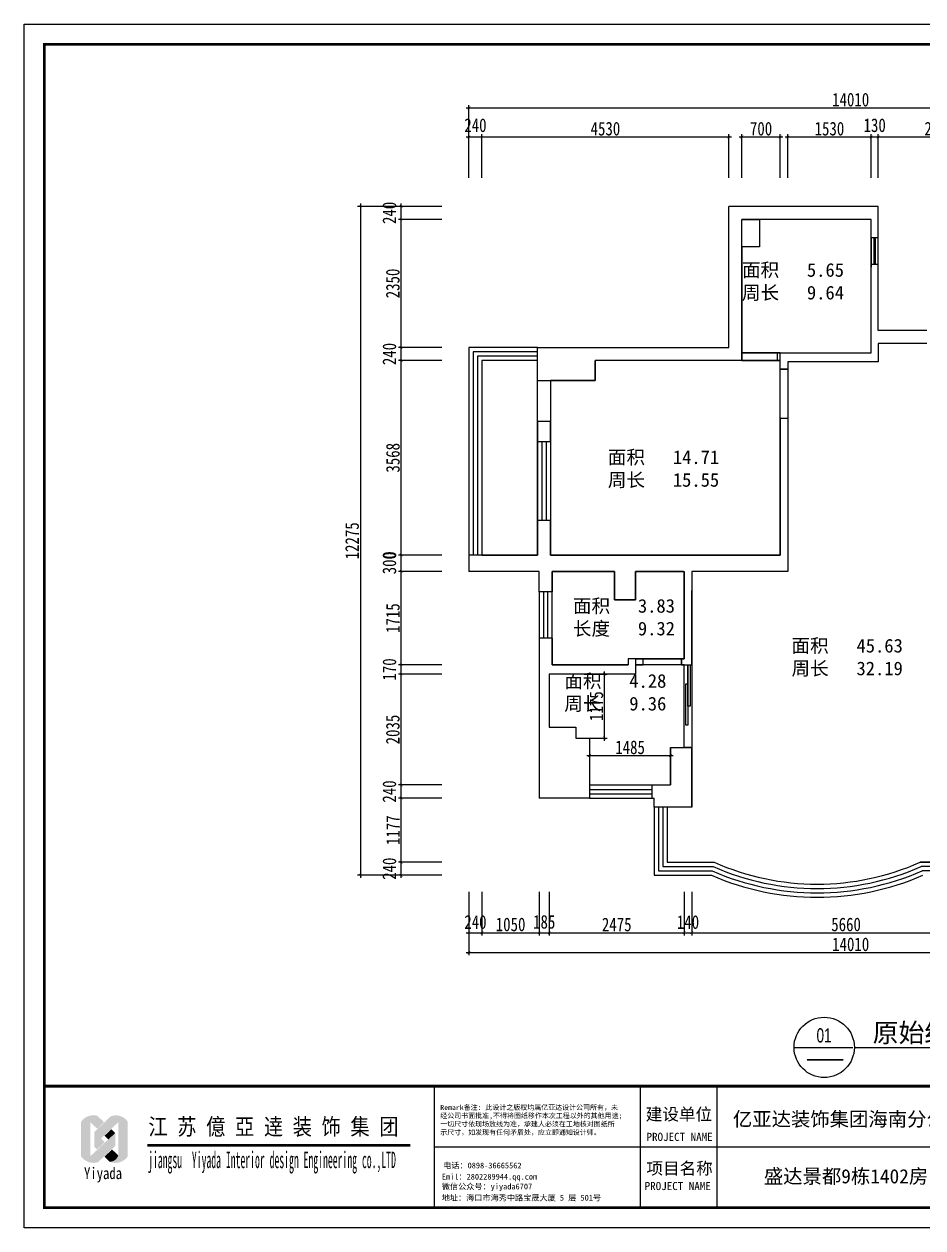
# Model space of a CAD drawing. Header units: millimetres. Extents: x 195858 to 476087, y -765534 to -702383.
# Drawn here: x 210219 to 226711, y -765534 to -743443 of the extents above; entities that cross this region are included whole.
import ezdxf
from ezdxf.enums import TextEntityAlignment as Align

# ---------------------------------------------------------------- set-up
doc = ezdxf.new("R2010")
doc.units = ezdxf.units.MM
doc.header["$PDMODE"] = 3
for name, color, linetype in [('0-01图框模板说明', 2, 'Continuous'), ('0-02图框细线', 136, 'Continuous'), ('06其他', 8, 'Continuous'), ('250', 250, 'Continuous'), ('TK', 7, 'Continuous')]:
    doc.layers.add(name, color=color, linetype=linetype)
doc.styles.add('ar', font='arial.ttf')
doc.styles.add('DIM', font='simhei.ttf', dxfattribs={"width": 0.8})
doc.styles.add('H1', font='')
doc.styles.get("Standard").update_dxf_attribs({"font": 'simhei.ttf'})
doc.styles.add('STYLE1', font='')
doc.styles.add('黑体', font='simhei.ttf')
doc.styles.get('H1').set_extended_font_data('SimSun')
doc.styles.get('STYLE1').set_extended_font_data('SimSun')
doc.dimstyles.new('1-50', dxfattribs={"dimscale": 50, "dimtxt": 5, "dimasz": 1, "dimexe": 1, "dimexo": 0.1, "dimgap": 0.5, "dimtad": 1, "dimdec": 0, "dimdsep": 46, "dimtxsty": 'DIM', "dimblk": 'ARCHTICK', "dimcen": 4, "dimdle": 1, "dimclrd": 3, "dimclre": 3, "dimclrt": 7, "dimadec": 0, "dimazin": 0, "dimtfac": 1, "dimtdec": 0, "dimtmove": 2, "dimatfit": 3, "dimldrblk": 'DOT', "dimfxl": 15, "dimfxlon": 1, "dimarcsym": 0})

# ---------------------------------------------------------------- blocks, each defined once
blk = doc.blocks.new('_ArchTick')
at = {"color": 0, "linetype": 'ByBlock', "const_width": 0.15}
blk.add_lwpolyline([(-0.5, -0.5), (0.5, 0.5)], dxfattribs=at)
blk = doc.blocks.new('*D144')
at = {"layer": '250', "color": 3, "lineweight": -2}
for p, q in [((218331, -745515), (218671, -745515)), ((218381, -746265), (218381, -745465)), ((218621, -746265), (218621, -745465))]:
    blk.add_line(p, q, dxfattribs=at)
at = {"layer": 'Defpoints', "color": 0}
for p in [(218621, -745515), (218381, -749776), (218621, -750016)]:
    blk.add_point(p, dxfattribs=at)
at = {"layer": '250', "color": 3, "lineweight": -2, "xscale": 50, "yscale": 50, "zscale": 50, "rotation": 180}
blk.add_blockref('_ArchTick', (218381, -745515), dxfattribs=at)
at = {"layer": '250', "color": 3, "lineweight": -2, "xscale": 50, "yscale": 50, "zscale": 50}
blk.add_blockref('_ArchTick', (218621, -745515), dxfattribs=at)
at = {"layer": '250', "color": 7, "insert": (218501, -745301), "char_height": 250, "attachment_point": 5, "style": 'DIM'}
blk.add_mtext('240', dxfattribs=at)
blk = doc.blocks.new('_Dot')
at = {"color": 0, "linetype": 'ByBlock', "lineweight": -2}
blk.add_line((-0.5, 0), (-1, 0), dxfattribs=at)
at = {"color": 0, "linetype": 'ByBlock', "const_width": 0.5}
blk.add_lwpolyline([(-0.25, 0, 1), (0.25, 0, 1)], format="xyb", close=True, dxfattribs=at)
blk = doc.blocks.new('*D145')
at = {"layer": '250', "color": 3, "lineweight": -2}
for p, q in [((218571, -745515), (223201, -745515)), ((218621, -746265), (218621, -745465)), ((223151, -746265), (223151, -745465))]:
    blk.add_line(p, q, dxfattribs=at)
at = {"layer": 'Defpoints', "color": 0}
for p in [(223151, -745515), (223151, -747186), (218621, -750016)]:
    blk.add_point(p, dxfattribs=at)
at = {"layer": '250', "color": 3, "lineweight": -2, "xscale": 50, "yscale": 50, "zscale": 50, "rotation": 180}
blk.add_blockref('_ArchTick', (218621, -745515), dxfattribs=at)
at = {"layer": '250', "color": 3, "lineweight": -2, "xscale": 50, "yscale": 50, "zscale": 50}
blk.add_blockref('_ArchTick', (223151, -745515), dxfattribs=at)
at = {"layer": '250', "color": 7, "insert": (220886, -745364), "char_height": 250, "attachment_point": 5, "style": 'DIM'}
blk.add_mtext('4530', dxfattribs=at)
blk = doc.blocks.new('*D146')
at = {"layer": '250', "color": 3, "lineweight": -2}
for p, q in [((223341, -745515), (224141, -745515)), ((223391, -746265), (223391, -745465)), ((224091, -746265), (224091, -745465))]:
    blk.add_line(p, q, dxfattribs=at)
at = {"layer": 'Defpoints', "color": 0}
for p in [(224091, -745515), (223391, -747426), (224091, -751054)]:
    blk.add_point(p, dxfattribs=at)
at = {"layer": '250', "color": 3, "lineweight": -2, "xscale": 50, "yscale": 50, "zscale": 50, "rotation": 180}
blk.add_blockref('_ArchTick', (223391, -745515), dxfattribs=at)
at = {"layer": '250', "color": 3, "lineweight": -2, "xscale": 50, "yscale": 50, "zscale": 50}
blk.add_blockref('_ArchTick', (224091, -745515), dxfattribs=at)
at = {"layer": '250', "color": 7, "insert": (223741, -745364), "char_height": 250, "attachment_point": 5, "style": 'DIM'}
blk.add_mtext('700', dxfattribs=at)
blk = doc.blocks.new('*D147')
at = {"layer": '250', "color": 3, "lineweight": -2}
for p, q in [((224181, -745515), (225811, -745515)), ((224231, -746265), (224231, -745465)), ((225761, -746265), (225761, -745465))]:
    blk.add_line(p, q, dxfattribs=at)
at = {"layer": 'Defpoints', "color": 0}
for p in [(225761, -745515), (225761, -748339), (224231, -751054)]:
    blk.add_point(p, dxfattribs=at)
at = {"layer": '250', "color": 3, "lineweight": -2, "xscale": 50, "yscale": 50, "zscale": 50, "rotation": 180}
blk.add_blockref('_ArchTick', (224231, -745515), dxfattribs=at)
at = {"layer": '250', "color": 3, "lineweight": -2, "xscale": 50, "yscale": 50, "zscale": 50}
blk.add_blockref('_ArchTick', (225761, -745515), dxfattribs=at)
at = {"layer": '250', "color": 7, "insert": (224996, -745364), "char_height": 250, "attachment_point": 5, "style": 'DIM'}
blk.add_mtext('1530', dxfattribs=at)
blk = doc.blocks.new('*D148')
at = {"layer": '250', "color": 3, "lineweight": -2}
for p, q in [((225711, -745515), (225941, -745515)), ((225761, -746265), (225761, -745465)), ((225891, -746265), (225891, -745465))]:
    blk.add_line(p, q, dxfattribs=at)
at = {"layer": 'Defpoints', "color": 0}
for p in [(225891, -745515), (225761, -748339), (225891, -748339)]:
    blk.add_point(p, dxfattribs=at)
at = {"layer": '250', "color": 3, "lineweight": -2, "xscale": 50, "yscale": 50, "zscale": 50, "rotation": 180}
blk.add_blockref('_ArchTick', (225761, -745515), dxfattribs=at)
at = {"layer": '250', "color": 3, "lineweight": -2, "xscale": 50, "yscale": 50, "zscale": 50}
blk.add_blockref('_ArchTick', (225891, -745515), dxfattribs=at)
at = {"layer": '250', "color": 7, "insert": (225826, -745301), "char_height": 250, "attachment_point": 5, "style": 'DIM'}
blk.add_mtext('130', dxfattribs=at)
blk = doc.blocks.new('*D149')
at = {"layer": '250', "color": 3, "lineweight": -2}
for p, q in [((225841, -745515), (228181, -745515)), ((225891, -746265), (225891, -745465)), ((228131, -746265), (228131, -745465))]:
    blk.add_line(p, q, dxfattribs=at)
at = {"layer": 'Defpoints', "color": 0}
for p in [(228131, -745515), (225891, -748339), (228131, -751641)]:
    blk.add_point(p, dxfattribs=at)
at = {"layer": '250', "color": 3, "lineweight": -2, "xscale": 50, "yscale": 50, "zscale": 50, "rotation": 180}
blk.add_blockref('_ArchTick', (225891, -745515), dxfattribs=at)
at = {"layer": '250', "color": 3, "lineweight": -2, "xscale": 50, "yscale": 50, "zscale": 50}
blk.add_blockref('_ArchTick', (228131, -745515), dxfattribs=at)
at = {"layer": '250', "color": 7, "insert": (227011, -745364), "char_height": 250, "attachment_point": 5, "style": 'DIM'}
blk.add_mtext('2240', dxfattribs=at)
blk = doc.blocks.new('*D153')
at = {"layer": '250', "color": 3, "lineweight": -2}
for p, q in [((218331, -744982), (232441, -744982)), ((218381, -745732), (218381, -744932)), ((232391, -745732), (232391, -744932))]:
    blk.add_line(p, q, dxfattribs=at)
at = {"layer": 'Defpoints', "color": 0}
for p in [(232391, -744982), (218381, -746265), (232391, -746265)]:
    blk.add_point(p, dxfattribs=at)
at = {"layer": '250', "color": 3, "lineweight": -2, "xscale": 50, "yscale": 50, "zscale": 50, "rotation": 180}
blk.add_blockref('_ArchTick', (218381, -744982), dxfattribs=at)
at = {"layer": '250', "color": 3, "lineweight": -2, "xscale": 50, "yscale": 50, "zscale": 50}
blk.add_blockref('_ArchTick', (232391, -744982), dxfattribs=at)
at = {"layer": '250', "color": 7, "insert": (225386, -744831), "char_height": 250, "attachment_point": 5, "style": 'DIM'}
blk.add_mtext('14010', dxfattribs=at)
blk = doc.blocks.new('*D161')
at = {"layer": '250', "color": 3, "lineweight": -2}
for p, q in [((233572, -746997), (234372, -746997)), ((234322, -749082), (234322, -746947)), ((233572, -749032), (234372, -749032))]:
    blk.add_line(p, q, dxfattribs=at)
at = {"layer": 'Defpoints', "color": 0}
for p in [(223123, -746997), (234322, -746997), (232123, -749032)]:
    blk.add_point(p, dxfattribs=at)
at = {"layer": '250', "color": 3, "lineweight": -2, "xscale": 50, "yscale": 50, "zscale": 50}
for p, rotation in [((234322, -746997), 90), ((234322, -749032), 270)]:
    blk.add_blockref('_ArchTick', p, dxfattribs=dict(at, rotation=rotation))
at = {"layer": '250', "color": 7, "insert": (234170, -748015), "char_height": 250, "attachment_point": 5, "rotation": 90, "style": 'DIM'}
blk.add_mtext('2035', dxfattribs=at)
blk = doc.blocks.new('*D162')
at = {"layer": '250', "color": 3, "lineweight": -2}
for p, q in [((233572, -746757), (234372, -746757)), ((234322, -747047), (234322, -746707)), ((233572, -746997), (234372, -746997))]:
    blk.add_line(p, q, dxfattribs=at)
at = {"layer": 'Defpoints', "color": 0}
for p in [(222883, -746757), (234322, -746757), (225493, -746997)]:
    blk.add_point(p, dxfattribs=at)
at = {"layer": '250', "color": 3, "lineweight": -2, "xscale": 50, "yscale": 50, "zscale": 50}
for p, rotation in [((234322, -746757), 90), ((234322, -746997), 270)]:
    blk.add_blockref('_ArchTick', p, dxfattribs=dict(at, rotation=rotation))
at = {"layer": '250', "color": 7, "insert": (234174, -746877), "char_height": 250, "attachment_point": 5, "rotation": 90, "style": 'DIM'}
blk.add_mtext('240', dxfattribs=at)
blk = doc.blocks.new('*D164')
at = {"layer": '250', "color": 3, "lineweight": -2}
for p, q in [((218381, -759368), (218381, -760168)), ((218621, -759368), (218621, -760168)), ((218331, -760118), (218671, -760118))]:
    blk.add_line(p, q, dxfattribs=at)
at = {"layer": 'Defpoints', "color": 0}
for p in [(218621, -752469), (218381, -752769), (218621, -760118)]:
    blk.add_point(p, dxfattribs=at)
at = {"layer": '250', "color": 3, "lineweight": -2, "xscale": 50, "yscale": 50, "zscale": 50, "rotation": 180}
blk.add_blockref('_ArchTick', (218381, -760118), dxfattribs=at)
at = {"layer": '250', "color": 3, "lineweight": -2, "xscale": 50, "yscale": 50, "zscale": 50}
blk.add_blockref('_ArchTick', (218621, -760118), dxfattribs=at)
at = {"layer": '250', "color": 7, "insert": (218501, -759923), "char_height": 250, "attachment_point": 5, "style": 'DIM'}
blk.add_mtext('240', dxfattribs=at)
blk = doc.blocks.new('*D165')
at = {"layer": '250', "color": 3, "lineweight": -2}
for p, q in [((218621, -759368), (218621, -760168)), ((219671, -759368), (219671, -760168)), ((218571, -760118), (219721, -760118))]:
    blk.add_line(p, q, dxfattribs=at)
at = {"layer": 'Defpoints', "color": 0}
for p in [(218621, -752469), (219671, -756929), (219671, -760118)]:
    blk.add_point(p, dxfattribs=at)
at = {"layer": '250', "color": 3, "lineweight": -2, "xscale": 50, "yscale": 50, "zscale": 50, "rotation": 180}
blk.add_blockref('_ArchTick', (218621, -760118), dxfattribs=at)
at = {"layer": '250', "color": 3, "lineweight": -2, "xscale": 50, "yscale": 50, "zscale": 50}
blk.add_blockref('_ArchTick', (219671, -760118), dxfattribs=at)
at = {"layer": '250', "color": 7, "insert": (219146, -759966), "char_height": 250, "attachment_point": 5, "style": 'DIM'}
blk.add_mtext('1050', dxfattribs=at)
blk = doc.blocks.new('*D166')
at = {"layer": '250', "color": 3, "lineweight": -2}
for p, q in [((219671, -759368), (219671, -760168)), ((219856, -759368), (219856, -760168)), ((219621, -760118), (219906, -760118))]:
    blk.add_line(p, q, dxfattribs=at)
at = {"layer": 'Defpoints', "color": 0}
for p in [(219856, -755629), (219671, -756929), (219856, -760118)]:
    blk.add_point(p, dxfattribs=at)
at = {"layer": '250', "color": 3, "lineweight": -2, "xscale": 50, "yscale": 50, "zscale": 50, "rotation": 180}
blk.add_blockref('_ArchTick', (219671, -760118), dxfattribs=at)
at = {"layer": '250', "color": 3, "lineweight": -2, "xscale": 50, "yscale": 50, "zscale": 50}
blk.add_blockref('_ArchTick', (219856, -760118), dxfattribs=at)
at = {"layer": '250', "color": 7, "insert": (219763, -759919), "char_height": 250, "attachment_point": 5, "style": 'DIM'}
blk.add_mtext('185', dxfattribs=at)
blk = doc.blocks.new('*D167')
at = {"layer": '250', "color": 3, "lineweight": -2}
for p, q in [((219856, -759368), (219856, -760168)), ((222331, -759368), (222331, -760168)), ((219806, -760118), (222381, -760118))]:
    blk.add_line(p, q, dxfattribs=at)
at = {"layer": 'Defpoints', "color": 0}
for p in [(219856, -755629), (222331, -756004), (222331, -760118)]:
    blk.add_point(p, dxfattribs=at)
at = {"layer": '250', "color": 3, "lineweight": -2, "xscale": 50, "yscale": 50, "zscale": 50, "rotation": 180}
blk.add_blockref('_ArchTick', (219856, -760118), dxfattribs=at)
at = {"layer": '250', "color": 3, "lineweight": -2, "xscale": 50, "yscale": 50, "zscale": 50}
blk.add_blockref('_ArchTick', (222331, -760118), dxfattribs=at)
at = {"layer": '250', "color": 7, "insert": (221093, -759968), "char_height": 250, "attachment_point": 5, "style": 'DIM'}
blk.add_mtext('2475', dxfattribs=at)
blk = doc.blocks.new('*D168')
at = {"layer": '250', "color": 3, "lineweight": -2}
for p, q in [((222331, -759368), (222331, -760168)), ((222471, -759368), (222471, -760168)), ((222281, -760118), (222521, -760118))]:
    blk.add_line(p, q, dxfattribs=at)
at = {"layer": 'Defpoints', "color": 0}
for p in [(222331, -756004), (222471, -756866), (222471, -760118)]:
    blk.add_point(p, dxfattribs=at)
at = {"layer": '250', "color": 3, "lineweight": -2, "xscale": 50, "yscale": 50, "zscale": 50, "rotation": 180}
blk.add_blockref('_ArchTick', (222331, -760118), dxfattribs=at)
at = {"layer": '250', "color": 3, "lineweight": -2, "xscale": 50, "yscale": 50, "zscale": 50}
blk.add_blockref('_ArchTick', (222471, -760118), dxfattribs=at)
at = {"layer": '250', "color": 7, "insert": (222401, -759923), "char_height": 250, "attachment_point": 5, "style": 'DIM'}
blk.add_mtext('140', dxfattribs=at)
blk = doc.blocks.new('*D169')
at = {"layer": '250', "color": 3, "lineweight": -2}
for p, q in [((222471, -759368), (222471, -760168)), ((228131, -759368), (228131, -760168)), ((222421, -760118), (228181, -760118))]:
    blk.add_line(p, q, dxfattribs=at)
at = {"layer": 'Defpoints', "color": 0}
for p in [(228131, -755936), (222471, -756866), (228131, -760118)]:
    blk.add_point(p, dxfattribs=at)
at = {"layer": '250', "color": 3, "lineweight": -2, "xscale": 50, "yscale": 50, "zscale": 50, "rotation": 180}
blk.add_blockref('_ArchTick', (222471, -760118), dxfattribs=at)
at = {"layer": '250', "color": 3, "lineweight": -2, "xscale": 50, "yscale": 50, "zscale": 50}
blk.add_blockref('_ArchTick', (228131, -760118), dxfattribs=at)
at = {"layer": '250', "color": 7, "insert": (225301, -759966), "char_height": 250, "attachment_point": 5, "style": 'DIM'}
blk.add_mtext('5660', dxfattribs=at)
blk = doc.blocks.new('*D173')
at = {"layer": '250', "color": 3, "lineweight": -2}
for p, q in [((218381, -759732), (218381, -760532)), ((232391, -759732), (232391, -760532)), ((218331, -760482), (232441, -760482))]:
    blk.add_line(p, q, dxfattribs=at)
at = {"layer": 'Defpoints', "color": 0}
for p in [(218381, -759368), (232391, -759368), (232391, -760482)]:
    blk.add_point(p, dxfattribs=at)
at = {"layer": '250', "color": 3, "lineweight": -2, "xscale": 50, "yscale": 50, "zscale": 50, "rotation": 180}
blk.add_blockref('_ArchTick', (218381, -760482), dxfattribs=at)
at = {"layer": '250', "color": 3, "lineweight": -2, "xscale": 50, "yscale": 50, "zscale": 50}
blk.add_blockref('_ArchTick', (232391, -760482), dxfattribs=at)
at = {"layer": '250', "color": 7, "insert": (225386, -760331), "char_height": 250, "attachment_point": 5, "style": 'DIM'}
blk.add_mtext('14010', dxfattribs=at)
blk = doc.blocks.new('*D174')
at = {"layer": '250', "color": 3, "lineweight": -2}
for p, q in [((217887, -758823), (217087, -758823)), ((217137, -759113), (217137, -758773)), ((217887, -759063), (217087, -759063))]:
    blk.add_line(p, q, dxfattribs=at)
at = {"layer": 'Defpoints', "color": 0}
for p in [(217137, -758823), (223428, -758823), (224238, -759063)]:
    blk.add_point(p, dxfattribs=at)
at = {"layer": '250', "color": 3, "lineweight": -2, "xscale": 50, "yscale": 50, "zscale": 50}
for p, rotation in [((217137, -758823), 90), ((217137, -759063), 270)]:
    blk.add_blockref('_ArchTick', p, dxfattribs=dict(at, rotation=rotation))
at = {"layer": '250', "color": 7, "insert": (216923, -758943), "char_height": 250, "attachment_point": 5, "rotation": 90, "style": 'DIM'}
blk.add_mtext('240', dxfattribs=at)
blk = doc.blocks.new('*D175')
at = {"layer": '250', "color": 3, "lineweight": -2}
for p, q in [((217887, -757646), (217087, -757646)), ((217137, -758873), (217137, -757596)), ((217887, -758823), (217087, -758823))]:
    blk.add_line(p, q, dxfattribs=at)
at = {"layer": 'Defpoints', "color": 0}
for p in [(217137, -757646), (222003, -757646), (223428, -758823)]:
    blk.add_point(p, dxfattribs=at)
at = {"layer": '250', "color": 3, "lineweight": -2, "xscale": 50, "yscale": 50, "zscale": 50}
for p, rotation in [((217137, -757646), 90), ((217137, -758823), 270)]:
    blk.add_blockref('_ArchTick', p, dxfattribs=dict(at, rotation=rotation))
at = {"layer": '250', "color": 7, "insert": (216987, -758235), "char_height": 250, "attachment_point": 5, "rotation": 90, "style": 'DIM'}
blk.add_mtext('1177', dxfattribs=at)
blk = doc.blocks.new('*D176')
at = {"layer": '250', "color": 3, "lineweight": -2}
for p, q in [((217887, -757406), (217087, -757406)), ((217137, -757696), (217137, -757356)), ((217887, -757646), (217087, -757646))]:
    blk.add_line(p, q, dxfattribs=at)
at = {"layer": 'Defpoints', "color": 0}
for p in [(217137, -757406), (222003, -757406), (222003, -757646)]:
    blk.add_point(p, dxfattribs=at)
at = {"layer": '250', "color": 3, "lineweight": -2, "xscale": 50, "yscale": 50, "zscale": 50}
for p, rotation in [((217137, -757406), 90), ((217137, -757646), 270)]:
    blk.add_blockref('_ArchTick', p, dxfattribs=dict(at, rotation=rotation))
at = {"layer": '250', "color": 7, "insert": (216923, -757526), "char_height": 250, "attachment_point": 5, "rotation": 90, "style": 'DIM'}
blk.add_mtext('240', dxfattribs=at)
blk = doc.blocks.new('*D177')
at = {"layer": '250', "color": 3, "lineweight": -2}
for p, q in [((217887, -755371), (217087, -755371)), ((217137, -757456), (217137, -755321)), ((217887, -757406), (217087, -757406))]:
    blk.add_line(p, q, dxfattribs=at)
at = {"layer": 'Defpoints', "color": 0}
for p in [(217137, -755371), (221263, -755371), (222003, -757406)]:
    blk.add_point(p, dxfattribs=at)
at = {"layer": '250', "color": 3, "lineweight": -2, "xscale": 50, "yscale": 50, "zscale": 50}
for p, rotation in [((217137, -755371), 90), ((217137, -757406), 270)]:
    blk.add_blockref('_ArchTick', p, dxfattribs=dict(at, rotation=rotation))
at = {"layer": '250', "color": 7, "insert": (216985, -756389), "char_height": 250, "attachment_point": 5, "rotation": 90, "style": 'DIM'}
blk.add_mtext('2035', dxfattribs=at)
blk = doc.blocks.new('*D178')
at = {"layer": '250', "color": 3, "lineweight": -2}
for p, q in [((217887, -755201), (217087, -755201)), ((217137, -755421), (217137, -755151)), ((217887, -755371), (217087, -755371))]:
    blk.add_line(p, q, dxfattribs=at)
at = {"layer": 'Defpoints', "color": 0}
for p in [(217137, -755201), (221318, -755201), (221263, -755371)]:
    blk.add_point(p, dxfattribs=at)
at = {"layer": '250', "color": 3, "lineweight": -2, "xscale": 50, "yscale": 50, "zscale": 50}
for p, rotation in [((217137, -755201), 90), ((217137, -755371), 270)]:
    blk.add_blockref('_ArchTick', p, dxfattribs=dict(at, rotation=rotation))
at = {"layer": '250', "color": 7, "insert": (216923, -755286), "char_height": 250, "attachment_point": 5, "rotation": 90, "style": 'DIM'}
blk.add_mtext('170', dxfattribs=at)
blk = doc.blocks.new('*D179')
at = {"layer": '250', "color": 3, "lineweight": -2}
for p, q in [((217887, -753486), (217087, -753486)), ((217137, -755251), (217137, -753436)), ((217887, -755201), (217087, -755201))]:
    blk.add_line(p, q, dxfattribs=at)
at = {"layer": 'Defpoints', "color": 0}
for p in [(217137, -753486), (221318, -753486), (221318, -755201)]:
    blk.add_point(p, dxfattribs=at)
at = {"layer": '250', "color": 3, "lineweight": -2, "xscale": 50, "yscale": 50, "zscale": 50}
for p, rotation in [((217137, -753486), 90), ((217137, -755201), 270)]:
    blk.add_blockref('_ArchTick', p, dxfattribs=dict(at, rotation=rotation))
at = {"layer": '250', "color": 7, "insert": (216987, -754344), "char_height": 250, "attachment_point": 5, "rotation": 90, "style": 'DIM'}
blk.add_mtext('1715', dxfattribs=at)
blk = doc.blocks.new('*D180')
at = {"layer": '250', "color": 3, "lineweight": -2}
for p, q in [((217887, -753186), (217087, -753186)), ((217137, -753536), (217137, -753136)), ((217887, -753486), (217087, -753486))]:
    blk.add_line(p, q, dxfattribs=at)
at = {"layer": 'Defpoints', "color": 0}
for p in [(217137, -753186), (221288, -753186), (221318, -753486)]:
    blk.add_point(p, dxfattribs=at)
at = {"layer": '250', "color": 3, "lineweight": -2, "xscale": 50, "yscale": 50, "zscale": 50}
for p, rotation in [((217137, -753186), 90), ((217137, -753486), 270)]:
    blk.add_blockref('_ArchTick', p, dxfattribs=dict(at, rotation=rotation))
at = {"layer": '250', "color": 7, "insert": (216923, -753336), "char_height": 250, "attachment_point": 5, "rotation": 90, "style": 'DIM'}
blk.add_mtext('300', dxfattribs=at)
blk = doc.blocks.new('*D181')
at = {"layer": '250', "color": 3, "lineweight": -2}
blk.add_line((217887, -753186), (217087, -753186), dxfattribs=at)
blk.add_line((217887, -753186), (217087, -753186), dxfattribs=at)
at = {"layer": 'Defpoints', "color": 0}
for p in [(217137, -753186), (221288, -753186), (221288, -753186)]:
    blk.add_point(p, dxfattribs=at)
at = {"layer": '250', "color": 7, "insert": (216923, -753186), "char_height": 250, "attachment_point": 5, "rotation": 90, "style": 'DIM'}
blk.add_mtext('0', dxfattribs=at)
blk = doc.blocks.new('*D182')
at = {"layer": '250', "color": 3, "lineweight": -2}
for p, q in [((217887, -749618), (217087, -749618)), ((217137, -753236), (217137, -749568)), ((217887, -753186), (217087, -753186))]:
    blk.add_line(p, q, dxfattribs=at)
at = {"layer": 'Defpoints', "color": 0}
for p in [(217137, -749618), (222108, -749618), (221288, -753186)]:
    blk.add_point(p, dxfattribs=at)
at = {"layer": '250', "color": 3, "lineweight": -2, "xscale": 50, "yscale": 50, "zscale": 50}
for p, rotation in [((217137, -749618), 90), ((217137, -753186), 270)]:
    blk.add_blockref('_ArchTick', p, dxfattribs=dict(at, rotation=rotation))
at = {"layer": '250', "color": 7, "insert": (216987, -751402), "char_height": 250, "attachment_point": 5, "rotation": 90, "style": 'DIM'}
blk.add_mtext('3568', dxfattribs=at)
blk = doc.blocks.new('*D183')
at = {"layer": '250', "color": 3, "lineweight": -2}
for p, q in [((217137, -749668), (217137, -749328)), ((217887, -749378), (217087, -749378)), ((217887, -749618), (217087, -749618))]:
    blk.add_line(p, q, dxfattribs=at)
at = {"layer": 'Defpoints', "color": 0}
for p in [(217137, -749378), (221048, -749378), (222108, -749618)]:
    blk.add_point(p, dxfattribs=at)
at = {"layer": '250', "color": 3, "lineweight": -2, "xscale": 50, "yscale": 50, "zscale": 50}
for p, rotation in [((217137, -749378), 90), ((217137, -749618), 270)]:
    blk.add_blockref('_ArchTick', p, dxfattribs=dict(at, rotation=rotation))
at = {"layer": '250', "color": 7, "insert": (216923, -749498), "char_height": 250, "attachment_point": 5, "rotation": 90, "style": 'DIM'}
blk.add_mtext('240', dxfattribs=at)
blk = doc.blocks.new('*D184')
at = {"layer": '250', "color": 3, "lineweight": -2}
for p, q in [((217887, -747028), (217087, -747028)), ((217137, -749428), (217137, -746978)), ((217887, -749378), (217087, -749378))]:
    blk.add_line(p, q, dxfattribs=at)
at = {"layer": 'Defpoints', "color": 0}
for p in [(217137, -747028), (224798, -747028), (221048, -749378)]:
    blk.add_point(p, dxfattribs=at)
at = {"layer": '250', "color": 3, "lineweight": -2, "xscale": 50, "yscale": 50, "zscale": 50}
for p, rotation in [((217137, -747028), 90), ((217137, -749378), 270)]:
    blk.add_blockref('_ArchTick', p, dxfattribs=dict(at, rotation=rotation))
at = {"layer": '250', "color": 7, "insert": (216985, -748203), "char_height": 250, "attachment_point": 5, "rotation": 90, "style": 'DIM'}
blk.add_mtext('2350', dxfattribs=at)
blk = doc.blocks.new('*D185')
at = {"layer": '250', "color": 3, "lineweight": -2}
for p, q in [((217887, -746788), (217087, -746788)), ((217137, -747078), (217137, -746738)), ((217887, -747028), (217087, -747028))]:
    blk.add_line(p, q, dxfattribs=at)
at = {"layer": 'Defpoints', "color": 0}
for p in [(217137, -746788), (224558, -746788), (227168, -747028)]:
    blk.add_point(p, dxfattribs=at)
at = {"layer": '250', "color": 3, "lineweight": -2, "xscale": 50, "yscale": 50, "zscale": 50}
for p, rotation in [((217137, -746788), 90), ((217137, -747028), 270)]:
    blk.add_blockref('_ArchTick', p, dxfattribs=dict(at, rotation=rotation))
at = {"layer": '250', "color": 7, "insert": (216923, -746908), "char_height": 250, "attachment_point": 5, "rotation": 90, "style": 'DIM'}
blk.add_mtext('240', dxfattribs=at)
blk = doc.blocks.new('*D186')
at = {"layer": '250', "color": 3, "lineweight": -2}
for p, q in [((217139, -746788), (216339, -746788)), ((216389, -746738), (216389, -759113)), ((217139, -759063), (216339, -759063))]:
    blk.add_line(p, q, dxfattribs=at)
at = {"layer": 'Defpoints', "color": 0}
for p in [(217930, -746788), (216389, -759063), (217530, -759063)]:
    blk.add_point(p, dxfattribs=at)
at = {"layer": '250', "color": 3, "lineweight": -2, "xscale": 50, "yscale": 50, "zscale": 50}
for p, rotation in [((216389, -746788), 90), ((216389, -759063), 270)]:
    blk.add_blockref('_ArchTick', p, dxfattribs=dict(at, rotation=rotation))
at = {"layer": '250', "color": 7, "insert": (216239, -752926), "char_height": 250, "attachment_point": 5, "rotation": 90, "style": 'DIM'}
blk.add_mtext('12275', dxfattribs=at)
blk = doc.blocks.new('A$C277C16EF')
at = {"layer": '06其他', "linetype": 'ByBlock'}
h = blk.add_hatch(color=7, dxfattribs=at)
h.set_gradient(color1=(255, 241, 220), color2=(255, 110, 0), rotation=45, tint=1, name='HEMISPHERICAL')
h.paths.add_polyline_path([(-27449, 1771), (-27449, 1763, -0.16489), (-27295, 1763), (-27180, 1654), (-27067, 1764), (-27179, 1872, 0.313173)])
h = blk.add_hatch(color=16, dxfattribs=at)
h.set_gradient(color1=(127, 0, 0), color2=(204, 0, 0), rotation=135, tint=1, name='INVHEMISPHERICAL')
h.paths.add_polyline_path([(-27227, 1599), (-27119, 1490), (-26828, 1764, -0.337042), (-26673, 1776, 0.33371), (-26953, 1864)])
h = blk.add_hatch(color=20, dxfattribs=at)
h.set_gradient(color1=(255, 63, 0), color2=(253, 236, 196), tint=1, name='HEMISPHERICAL')
h.paths.add_polyline_path([(-27449, 1194, 0.322561), (-27170, 1095, -0.167756), (-27295, 1196), (-27295, 1763, 0.16489), (-27449, 1763)])
h = blk.add_hatch(color=11, dxfattribs=at)
h.set_gradient(color1=(254, 140, 88), color2=(97, 0, 2), rotation=45, tint=1, name='HEMISPHERICAL')
h.paths.add_polyline_path([(-27059, 1537), (-26995, 1476), (-26879, 1584), (-26943, 1646)])
h = blk.add_hatch(color=1, dxfattribs=at)
h.set_gradient(color1=(255, 0, 0), color2=(255, 127, 0), tint=1, name='INVHEMISPHERICAL')
h.paths.add_polyline_path([(-26673, 1776, 0.339601), (-26829, 1763), (-26829, 1210, -0.318809), (-26971, 1103, 0.343219), (-26673, 1189)])
h = blk.add_hatch(color=20, dxfattribs=at)
h.set_gradient(color1=(255, 63, 0), color2=(253, 236, 196), rotation=45, tint=1)
h.paths.add_polyline_path([(-27295, 1196, 0.167756), (-27170, 1095), (-26879, 1367), (-26879, 1584)])
h = blk.add_hatch(color=18, dxfattribs=at)
h.set_gradient(color1=(76, 0, 0), color2=(127, 0, 0), rotation=45, tint=1, name='CURVED')
h.paths.add_polyline_path([(-27227, 1599), (-27227, 1351), (-27184, 1309), (-27056, 1428)])
h = blk.add_hatch(color=16, dxfattribs=at)
h.set_gradient(color1=(127, 0, 0), color2=(204, 0, 0), rotation=45, tint=1, name='CURVED')
h.paths.add_polyline_path([(-26829, 1210), (-26932, 1308), (-27060, 1189), (-26971, 1103, 0.318809)])
at = {"layer": '0-01图框模板说明', "color": 2, "const_width": 49}
blk.add_lwpolyline([(-338, 19745), (-338, 338), (-28062, 338), (-28062, 19745)], close=True, dxfattribs=at)
blk.add_lwpolyline([(-338, 2367), (-28066, 2367)], dxfattribs=at)
at = {"layer": '0-02图框细线'}
for p, q in [((-21553, 338), (-21553, 2367)), ((-18119, 327), (-18119, 2367)), ((-16842, 327), (-16842, 2367)), ((-21553, 1352), (-338, 1352))]:
    blk.add_line(p, q, dxfattribs=at)
blk.add_lwpolyline([(0, 20083), (0, 0), (-28400, 0), (-28400, 20083)], close=True, dxfattribs=at)
at = {"layer": '0-02图框细线', "ltscale": 0.2, "const_width": 45}
blk.add_lwpolyline([(-26342, 1377), (-21957, 1377)], dxfattribs=at)
at = {"layer": '0-02图框细线'}
for s, insert, char_height, attachment_point in [('{\\fSimHei|b0|i0|c134|p2;Remark备注: 此设计之版权均属亿亚达设计公司所有，未\\P经公司书面批准,不得将图纸移作本次工程以外的其他用途;\\P一切尺寸依现场放线为准，承建人必须在工地核对图纸所\\P示尺寸，如发现有任何矛盾处，应立即通知设计师。}', (-21458, 1541), 83.12, 7), ('{\\fSimSun|b0|i0|c134|p2;建设单位}', (-18031, 1885), 202.86, 4), ('{\\fSimSun|b0|i0|c134|p2;PROJECT NAME}', (-18018, 1518), 135.24, 4), ('{\\fSimSun|b0|i0|c134|p2;电话：0898-36665562  }', (-21410, 1036), 96.98, 4), ('{\\fSimSun|b0|i0|c134|p2;项目名称}', (-18020, 983), 202.86, 4), ('{\\fSimSun|b0|i0|c134|p2;Emil：2802289944.qq.com}', (-21432, 841), 96.98, 4), ('{\\fSimSun|b0|i0|c134|p2;微信公众号：yiyada6707}', (-21432, 677), 96.98, 4), ('{\\fSimSun|b0|i0|c134|p2;PROJECT NAME}', (-18049, 698), 135.24, 4), ('{\\fSimSun|b0|i0|c134|p2;地址：海口市海秀中路宝晟大厦 5 层 501号}', (-21433, 497), 96.98, 4)]:
    blk.add_mtext(s, dxfattribs=dict(at, insert=insert, char_height=char_height, attachment_point=attachment_point))
at = {"layer": '0-02图框细线', "char_height": 236.67, "attachment_point": 5, "style": '黑体'}
for s, insert in [('亿亚达装饰集团海南分公司', (-14640, 1802)), ('{\\fSimSun|b0|i0|c134|p2;盛达景都9栋1402房}', (-14690, 849))]:
    blk.add_mtext(s, dxfattribs=dict(at, insert=insert))
at = {"layer": 'TK', "color": 150, "style": 'H1'}
for s, height, width, p in [('江 苏 億 亞 逹 装 饰 集 团', 277.07, 0.85, (-26327, 1551)), ('jiangsu  Yiyada Interior design Engineering co.,LTD', 277.07, 0.43, (-26331, 997)), ('Yiyada ', 194, 0.8, (-27400, 815))]:
    blk.add_text(s, height=height, dxfattribs=dict(at, width=width)).set_placement(p)
blk = doc.blocks.new('*D187')
at = {"layer": '250', "color": 3, "lineweight": -2}
for p, q in [((220596, -756713), (220596, -756917)), ((222081, -756726), (222081, -756917)), ((220546, -756867), (222131, -756867))]:
    blk.add_line(p, q, dxfattribs=at)
at = {"layer": 'Defpoints', "color": 0}
for p in [(220596, -756708), (222081, -756721), (222081, -756867)]:
    blk.add_point(p, dxfattribs=at)
at = {"layer": '250', "color": 3, "lineweight": -2, "xscale": 50, "yscale": 50, "zscale": 50, "rotation": 180}
blk.add_blockref('_ArchTick', (220596, -756867), dxfattribs=at)
at = {"layer": '250', "color": 3, "lineweight": -2, "xscale": 50, "yscale": 50, "zscale": 50}
blk.add_blockref('_ArchTick', (222081, -756867), dxfattribs=at)
at = {"layer": '250', "color": 7, "insert": (221338, -756717), "char_height": 250, "attachment_point": 5, "style": 'DIM'}
blk.add_mtext('1485', dxfattribs=at)
blk = doc.blocks.new('*D188')
at = {"layer": '250', "color": 3, "lineweight": -2}
for p, q in [((220502, -755371), (220920, -755371)), ((220870, -756596), (220870, -755321)), ((220601, -756546), (220920, -756546))]:
    blk.add_line(p, q, dxfattribs=at)
at = {"layer": 'Defpoints', "color": 0}
for p in [(220497, -755371), (220870, -755371), (220596, -756546)]:
    blk.add_point(p, dxfattribs=at)
at = {"layer": '250', "color": 3, "lineweight": -2, "xscale": 50, "yscale": 50, "zscale": 50}
for p, rotation in [((220870, -755371), 90), ((220870, -756546), 270)]:
    blk.add_blockref('_ArchTick', p, dxfattribs=dict(at, rotation=rotation))
at = {"layer": '250', "color": 7, "insert": (220720, -755959), "char_height": 250, "attachment_point": 5, "rotation": 90, "style": 'DIM'}
blk.add_mtext('1175', dxfattribs=at)

msp = doc.modelspace()

# ---------------------------------------------------------------- linework, layer by layer
at = {"color": 2}
msp.add_line((224346.3, -762220.7), (225422.3, -762220.7), dxfattribs=at)
msp.add_line((225452.8, -762220.7), (228460.3, -762220.7))
at = {"color": 150}
msp.add_circle((224899.6, -762220.7), 553.2, dxfattribs=at)
at = {"layer": '250', "color": 0}
for p, q in [((223150.6, -749378.3), (223150.6, -746788.3)), ((225890.6, -746788.3), (223150.6, -746788.3)), ((225890.6, -747361.3), (225890.6, -746788.3)), ((223390.6, -749618.3), (223390.6, -747028.3)), ((225760.6, -747028.3), (223390.6, -747028.3)), ((225760.6, -747361.3), (225760.6, -747028.3)), ((225760.6, -747361.3), (225890.6, -747361.3)), ((225760.6, -747849.6), (225890.6, -747849.6)), ((225760.6, -749478.3), (225760.6, -747904.5)), ((225890.6, -749063.3), (225890.6, -747849.6)), ((226780.6, -749063.3), (225890.6, -749063.3)), ((226780.6, -749303.3), (225890.6, -749303.3)), ((225890.6, -749303.3), (225890.6, -749642.8)), ((219640.6, -749618.3), (219640.6, -749378.3)), ((219640.6, -749378.3), (223150.6, -749378.3)), ((224040.6, -749618.3), (224040.6, -749478.3)), ((224090.6, -749478.3), (224040.6, -749478.3)), ((224090.6, -749778.3), (224090.6, -749478.3)), ((224090.6, -749478.3), (225760.6, -749478.3)), ((224090.6, -749478.3), (225760.6, -749478.3)), ((219640.6, -749986.3), (219640.6, -749618.3)), ((223390.6, -749618.3), (220700.6, -749618.3)), ((220700.6, -749986.3), (220700.6, -749618.3)), ((224040.6, -749618.3), (224090.6, -749618.3)), ((225890.6, -749642.8), (224230.6, -749642.8)), ((224230.6, -749642.8), (224230.6, -749778.3)), ((219640.6, -749986.3), (220700.6, -749986.3)), ((224230.6, -749778.3), (224090.6, -749778.3)), ((219880.6, -750736.3), (219640.6, -750736.3)), ((219640.6, -750736.3), (219640.6, -751105.2)), ((219880.6, -751105.2), (219880.6, -750736.3)), ((224230.6, -750678.3), (224090.6, -750678.3)), ((224090.6, -750678.3), (224090.6, -753186.3)), ((224230.6, -750678.3), (224230.6, -753486.3)), ((219640.6, -751105.2), (219880.6, -751105.2)), ((219640.6, -752545.2), (219640.6, -753186.3)), ((219640.6, -752545.2), (219880.6, -752545.2)), ((219880.6, -753186.3), (219880.6, -752545.2)), ((218620.6, -753186.3), (218380.6, -753186.3)), ((219640.6, -753186.3), (218620.6, -753186.3)), ((224090.6, -753186.3), (219880.6, -753186.3)), ((219670.6, -753486.3), (218380.6, -753486.3)), ((219670.6, -753861.3), (219670.6, -753486.3)), ((219910.6, -753486.3), (219910.6, -753861.3)), ((221050.6, -753486.3), (219910.6, -753486.3)), ((221050.6, -754011.3), (221050.6, -753486.3)), ((221440.6, -753486.3), (221440.6, -754011.3)), ((222320.6, -753486.3), (221440.6, -753486.3)), ((222330.6, -755091.3), (222330.6, -753486.3)), ((224230.6, -753486.3), (222470.6, -753486.3)), ((222470.6, -753486.3), (222470.6, -754036.3)), ((219910.6, -753861.3), (219670.6, -753861.3)), ((222470.6, -755201.3), (222470.6, -753836.3)), ((221440.6, -754011.3), (221050.6, -754011.3)), ((219910.6, -754711.3), (219670.6, -754711.3)), ((219670.6, -754711.3), (219670.6, -757646.3)), ((219910.6, -754711.3), (219910.6, -755201.3)), ((219910.6, -755201.3), (221300.6, -755201.3)), ((221440.6, -755091.3), (221300.6, -755091.3)), ((221300.6, -755091.3), (221300.6, -755201.3)), ((221440.6, -755091.3), (221440.6, -755371.3)), ((221440.6, -755091.3), (221580.6, -755091.3)), ((221580.6, -755201.3), (221580.6, -755091.3)), ((222280.6, -755201.3), (222280.6, -755091.3)), ((222280.6, -755091.3), (222330.6, -755091.3)), ((221440.6, -755371.3), (219855.6, -755371.3)), ((219855.6, -755371.3), (219855.6, -756346.3)), ((219855.6, -756346.3), (220345.6, -756346.3)), ((220345.6, -756346.3), (220345.6, -756546.3)), ((220345.6, -756546.3), (220595.6, -756546.3)), ((220595.6, -756546.3), (220595.6, -757406.3)), ((222080.6, -756721.3), (222330.6, -756721.3)), ((222080.6, -756721.3), (222080.6, -757406.3)), ((222470.6, -757583.3), (222470.6, -756721.3)), ((220595.6, -757406.3), (220595.6, -757646.3)), ((221735.6, -757406.3), (222080.6, -757406.3)), ((221735.6, -757406.3), (221735.6, -757646.3)), ((220355.6, -757646.3), (219670.6, -757646.3)), ((220595.6, -757646.3), (220355.6, -757646.3)), ((221735.6, -757646.3), (221780.6, -757646.3)), ((221780.6, -757813.3), (221780.6, -757646.3)), ((222470.6, -757813.3), (222470.6, -757583.3)), ((222470.6, -757651.3), (222470.6, -757651.3)), ((222020.6, -757813.3), (221780.6, -757813.3)), ((222470.6, -757813.3), (222020.6, -757813.3))]:
    msp.add_line(p, q, dxfattribs=at)
at = {"layer": '250', "color": 3}
for p, q in [((225760.6, -747361.3), (225760.6, -747904.5)), ((225810.6, -747361.3), (225810.6, -747849.6)), ((225840.6, -747849.6), (225840.6, -747361.3)), ((225890.6, -747849.6), (225890.6, -747361.3)), ((219640.6, -749378.3), (218380.6, -749378.3)), ((218380.6, -749378.3), (218380.6, -753486.3)), ((219640.6, -749458.3), (218460.6, -749458.3)), ((218460.6, -749458.3), (218460.6, -753186.3)), ((219640.6, -749538.3), (218540.6, -749538.3)), ((218540.6, -749538.3), (218540.6, -753186.3)), ((219640.6, -749618.3), (218620.6, -749618.3)), ((218620.6, -749618.3), (218620.6, -753186.3)), ((219640.6, -751105.2), (219640.6, -752545.2)), ((219720.6, -751105.2), (219720.6, -752545.2)), ((219800.6, -751105.2), (219800.6, -752545.2)), ((219880.6, -751105.2), (219880.6, -752545.2)), ((219670.6, -753861.3), (219670.6, -754711.3)), ((219750.6, -753861.3), (219750.6, -754711.3)), ((219830.6, -754711.3), (219830.6, -753861.3)), ((219910.6, -754711.3), (219910.6, -753861.3)), ((220595.6, -757406.3), (221735.6, -757406.3)), ((220595.6, -757486.3), (221735.6, -757486.3)), ((220595.6, -757566.3), (221735.6, -757566.3)), ((220595.6, -757646.3), (221735.6, -757646.3)), ((221780.6, -757813.3), (221780.6, -759063.3)), ((221860.6, -757813.3), (221860.6, -758983.3)), ((221940.6, -757813.3), (221940.6, -758903.3)), ((222020.6, -757813.3), (222020.6, -758823.3)), ((222020.6, -758823.3), (222880.6, -758823.3)), ((227340.6, -758823.3), (226660.6, -758823.3)), ((221860.6, -758983.3), (222846.9, -758983.3)), ((221940.6, -758903.3), (222863.7, -758903.3)), ((227420.6, -758903.3), (226677.6, -758903.3)), ((227500.6, -758983.3), (226694.4, -758983.3)), ((221780.6, -759063.3), (222830.2, -759063.3))]:
    msp.add_line(p, q, dxfattribs=at)
at = {"layer": '250', "color": 1}
msp.add_line((222330.6, -756721.3), (222470.6, -756721.3), dxfattribs=at)
at = {"layer": '250', "color": 0}
msp.add_lwpolyline([(223390.6, -747028.3), (223710.6, -747028.3), (223710.6, -747528.3), (223390.6, -747528.3)], close=True, dxfattribs=at)
at = {"layer": '250', "color": 1}
for points in [[(225760.6, -747904.5), (225760.6, -747361.3), (225760.6, -747028.3), (223710.6, -747028.3), (223710.6, -747528.3), (223390.6, -747528.3), (223390.6, -749478.3), (224040.6, -749478.3), (224090.6, -749478.3), (225760.6, -749478.3)], [(224040.6, -749478.3), (223390.6, -749478.3), (223390.6, -749618.3), (224040.6, -749618.3)], [(219640.6, -749986.3), (219640.6, -749618.3), (218620.6, -749618.3), (218620.6, -753186.3), (219640.6, -753186.3), (219640.6, -752545.2), (219640.6, -751105.2), (219640.6, -750736.3)], [(224090.6, -749778.3), (224090.6, -749618.3), (224040.6, -749618.3), (223390.6, -749618.3), (220700.6, -749618.3), (220700.6, -749986.3), (219880.6, -749986.3), (219880.6, -750736.3), (219880.6, -751105.2), (219880.6, -752545.2), (219880.6, -753186.3), (224090.6, -753186.3), (224090.6, -750678.3)], [(219880.6, -750736.3), (219640.6, -750736.3), (219640.6, -749986.3), (219880.6, -749986.3)], [(224090.6, -749778.3), (224230.6, -749778.3), (224230.6, -750678.3), (224090.6, -750678.3)], [(222330.6, -755201.3), (222280.6, -755201.3), (221580.6, -755201.3), (221440.6, -755201.3), (221440.6, -755371.3), (219855.6, -755371.3), (219855.6, -756346.3), (220345.6, -756346.3), (220345.6, -756546.3), (220595.6, -756546.3), (220595.6, -757406.3), (221735.6, -757406.3), (222080.6, -757406.3), (222080.6, -756721.3), (222330.6, -756721.3)], [(221580.6, -755091.3), (222280.6, -755091.3), (222280.6, -755201.3), (221580.6, -755201.3)]]:
    msp.add_lwpolyline(points, close=True, dxfattribs=at)
msp.add_lwpolyline([(226780.6, -749303.3), (225890.6, -749303.3), (225890.6, -749642.8), (224230.6, -749642.8), (224230.6, -749778.3), (224230.6, -750678.3), (224230.6, -753486.3), (222470.6, -753486.3), (222470.6, -754036.3), (222470.6, -755201.3), (222470.6, -756721.3), (222470.6, -757583.3), (222470.6, -757813.3), (222020.6, -757813.3), (222020.6, -758823.3), (222880.6, -758823.3, 0.2129738), (226660.6, -758823.3), (227340.6, -758823.3)], format="xyb", dxfattribs=at)
for points in [[(221300.6, -755091.3), (221300.6, -755201.3), (219910.6, -755201.3), (219910.6, -753486.3), (221050.6, -753486.3), (221050.6, -754011.3), (221440.6, -754011.3), (221440.6, -753486.3), (222330.6, -753486.3), (222330.6, -755091.3), (221300.6, -755091.3)], [(222440.6, -755201.3), (222440.6, -755961.3)]]:
    msp.add_lwpolyline(points, dxfattribs=at)
at = {"layer": '250', "color": 0}
for points in [[(221440.6, -755201.3), (221580.6, -755201.3)], [(222280.6, -755201.3), (222470.6, -755201.3)]]:
    msp.add_lwpolyline(points, dxfattribs=at)
at = {"layer": '250', "color": 250}
msp.add_lwpolyline([(222330.6, -755201.3), (222470.6, -755201.3), (222470.6, -756721.3), (222330.6, -756721.3)], close=True, dxfattribs=at)
at = {"layer": '250', "color": 2}
msp.add_lwpolyline([(222400.6, -755201.3), (222400.6, -755961.3)], dxfattribs=at)
for points in [[(222440.6, -755961.3), (222400.6, -755961.3), (222400.6, -755201.3), (222440.6, -755201.3)], [(222400.6, -756308.7), (222360.6, -756308.7), (222360.6, -755548.7), (222400.6, -755548.7)]]:
    msp.add_lwpolyline(points, close=True, dxfattribs=at)
at = {"layer": '250', "color": 3}
for radius, start, end in [(4638.4, 245.95425, 294.04575), (4798.4, 246.36443, 293.63557), (4718.4, 246.16199, 293.83801), (4878.4, 246.5618, 293.4382)]:
    msp.add_arc((224770.6, -754587.4), radius, start, end, dxfattribs=at)

# ---------------------------------------------------------------- block references
at = {"layer": '250', "color": 7, "xscale": 1.100000000005821, "yscale": 1.100000000005821, "zscale": 1.1}
msp.add_blockref('A$C277C16EF', (241459.5, -765534.4), dxfattribs=at)

# ---------------------------------------------------------------- texts
at = {"color": 2, "style": 'ar', "width": 0.680032}
msp.add_attdef('01', text='02', height=261.36, dxfattribs=at).set_placement((224759.1, -762131.6), (225035.3, -762131.6), align=Align.FIT)
at = {"color": 2, "style": 'ar', "flags": 8}
msp.add_attdef('原始结构图', text='原始结构图', height=348.48, dxfattribs=at).set_placement((226978.3, -761945.8), align=Align.MIDDLE)
at = {"color": 2, "style": 'ar', "width": 7.452088, "flags": 8}
msp.add_attdef('-', text='-', height=261.4, dxfattribs=at).set_placement((224464.2, -762549.3), (225370.3, -762549.3), align=Align.FIT)
at = {"layer": '250', "color": 1, "char_height": 250, "attachment_point": 1, "style": 'STYLE1'}
for s, insert, width in [('面积   5.65\\P周长   9.64', (223390.6, -747829.7), 4631.667), ('  面积   14.71\\P  周长   15.55', (220590.1, -751266.2), 4818.333), ('面积   3.83\\P长度   9.32', (220289.4, -753994.3), 5191.667), (' 面积   45.63\\P 周长   32.19', (224130, -754725.1), 4818.333), ('面积   4.28\\P周长   9.36', (220131.1, -755371.9), 4631.667)]:
    msp.add_mtext(s, dxfattribs=dict(at, insert=insert, width=width))

# ---------------------------------------------------------------- dimensions: what is measured, and where the dimension line sits
at = {"layer": '250', "color": 0}
for base, p1, p2, picture, middle in [((232390.6, -744982.2), (218380.6, -746265.4), (232390.6, -746265.4), '*D153', (225385.6, -744830.8)), ((218620.6, -745515.4), (218380.6, -749775.7), (218620.6, -750015.7), '*D144', (218500.6, -745301.5)), ((223150.6, -745515.4), (218620.6, -750015.7), (223150.6, -747185.7), '*D145', (220885.6, -745364)), ((224090.6, -745515.4), (223390.6, -747425.7), (224090.6, -751053.7), '*D146', (223740.6, -745364)), ((225760.6, -745515.4), (224230.6, -751053.7), (225760.6, -748338.6), '*D147', (224995.6, -745364)), ((225890.6, -745515.4), (225760.6, -748338.6), (225890.6, -748338.6), '*D148', (225825.6, -745301.5)), ((228130.6, -745515.4), (225890.6, -748338.6), (228130.6, -751640.7), '*D149', (227010.6, -745364)), ((219670.6, -760117.5), (218620.6, -752468.9), (219670.6, -756928.9), '*D165', (219145.6, -759966.1)), ((222330.6, -760117.5), (219855.6, -755628.9), (222330.6, -756003.9), '*D167', (221093.1, -759967.5)), ((228130.6, -760117.5), (222470.6, -756865.9), (228130.6, -755935.9), '*D169', (225300.6, -759966.1)), ((232390.6, -760481.9), (218380.6, -759367.5), (232390.6, -759367.5), '*D173', (225385.6, -760330.5))]:
    dim = msp.add_linear_dim(base=base, p1=p1, p2=p2, dimstyle='1-50', dxfattribs=at)
    dim.commit()
    dim.dimension.update_dxf_attribs({"geometry": picture, "text_midpoint": middle})
for base, p1, p2, angle, picture, middle in [((217136.6, -746788.3), (227168.4, -747028.3), (224558.4, -746788.3), 270, '*D185', (216922.7, -746908.3)), ((216389.5, -759063.3), (217929.5, -746788.3), (217529.5, -759063.3), 90, '*D186', (216239.5, -752925.8)), ((217136.6, -747028.3), (221048.4, -749378.3), (224798.4, -747028.3), 270, '*D184', (216985.2, -748203.3)), ((234321.6, -746997.4), (232122.7, -749032.4), (223122.7, -746997.4), 270, '*D161', (234170.2, -748014.9)), ((217136.6, -749378.3), (222108.4, -749618.3), (221048.4, -749378.3), 270, '*D183', (216922.7, -749498.3)), ((217136.6, -749618.3), (221288.4, -753186.3), (222108.4, -749618.3), 270, '*D182', (216986.6, -751402.3)), ((217136.6, -753186.3), (221318.4, -753486.3), (221288.4, -753186.3), 270, '*D180', (216922.7, -753336.3)), ((217136.6486171, -753186.3412347), (221288.3575672, -753186.3412347), (221288.3575672, -753186.3412347), 270, '*D181', (216922.7441228, -753186.3412347)), ((217136.6, -753486.3), (221318.4, -755201.3), (221318.4, -753486.3), 270, '*D179', (216986.6, -754343.8)), ((217136.6, -755201.3), (221263.4, -755371.3), (221318.4, -755201.3), 270, '*D178', (216922.7, -755286.3)), ((217136.6, -755371.3), (222003.4, -757406.3), (221263.4, -755371.3), 270, '*D177', (216985.2, -756388.8)), ((217136.6, -757406.3), (222003.4, -757646.3), (222003.4, -757406.3), 270, '*D176', (216922.7, -757526.3)), ((217136.6, -757646.3), (223428.4, -758823.3), (222003.4, -757646.3), 270, '*D175', (216986.6, -758234.8)), ((217136.6, -758823.3), (224237.9, -759063.3), (223428.4, -758823.3), 270, '*D174', (216922.7, -758943.3))]:
    dim = msp.add_linear_dim(base=base, p1=p1, p2=p2, angle=angle, dimstyle='1-50', dxfattribs=at)
    dim.commit()
    dim.dimension.update_dxf_attribs({"geometry": picture, "text_midpoint": middle})
dim = msp.add_linear_dim(base=(234321.6, -746757.4), p1=(225492.7, -746997.4), p2=(222882.7, -746757.4), angle=270, dimstyle='1-50', dxfattribs=at)
dim.commit()
dim.dimension.update_dxf_attribs({"geometry": '*D162', "text_midpoint": (234174.2, -746877.4), "dimtype": 160})
for base, p1, p2, picture, middle in [((218620.6, -760117.5), (218380.6, -752768.9), (218620.6, -752468.9), '*D164', (218500.6, -759923)), ((219855.6, -760117.5), (219670.6, -756928.9), (219855.6, -755628.9), '*D166', (219763.1, -759918.8)), ((222470.6, -760117.5), (222330.6, -756003.9), (222470.6, -756865.9), '*D168', (222400.6, -759923))]:
    dim = msp.add_linear_dim(base=base, p1=p1, p2=p2, dimstyle='1-50', dxfattribs=at)
    dim.commit()
    dim.dimension.update_dxf_attribs({"geometry": picture, "text_midpoint": middle, "dimtype": 160})
at = {"layer": '250', "color": 1}
dim = msp.add_linear_dim(base=(220870.2, -755371.3), p1=(220595.6, -756546.3), p2=(220496.5, -755371.3), angle=90, dimstyle='1-50', dxfattribs=at)
dim.commit()
dim.dimension.update_dxf_attribs({"geometry": '*D188', "text_midpoint": (220720.2, -755958.8)})
dim = msp.add_linear_dim(base=(222080.6, -756866.5), p1=(220595.6, -756707.8), p2=(222080.6, -756721.3), dimstyle='1-50', dxfattribs=at)
dim.commit()
dim.dimension.update_dxf_attribs({"geometry": '*D187', "text_midpoint": (221338.1, -756716.5)})

doc.saveas('drawing.dxf')
